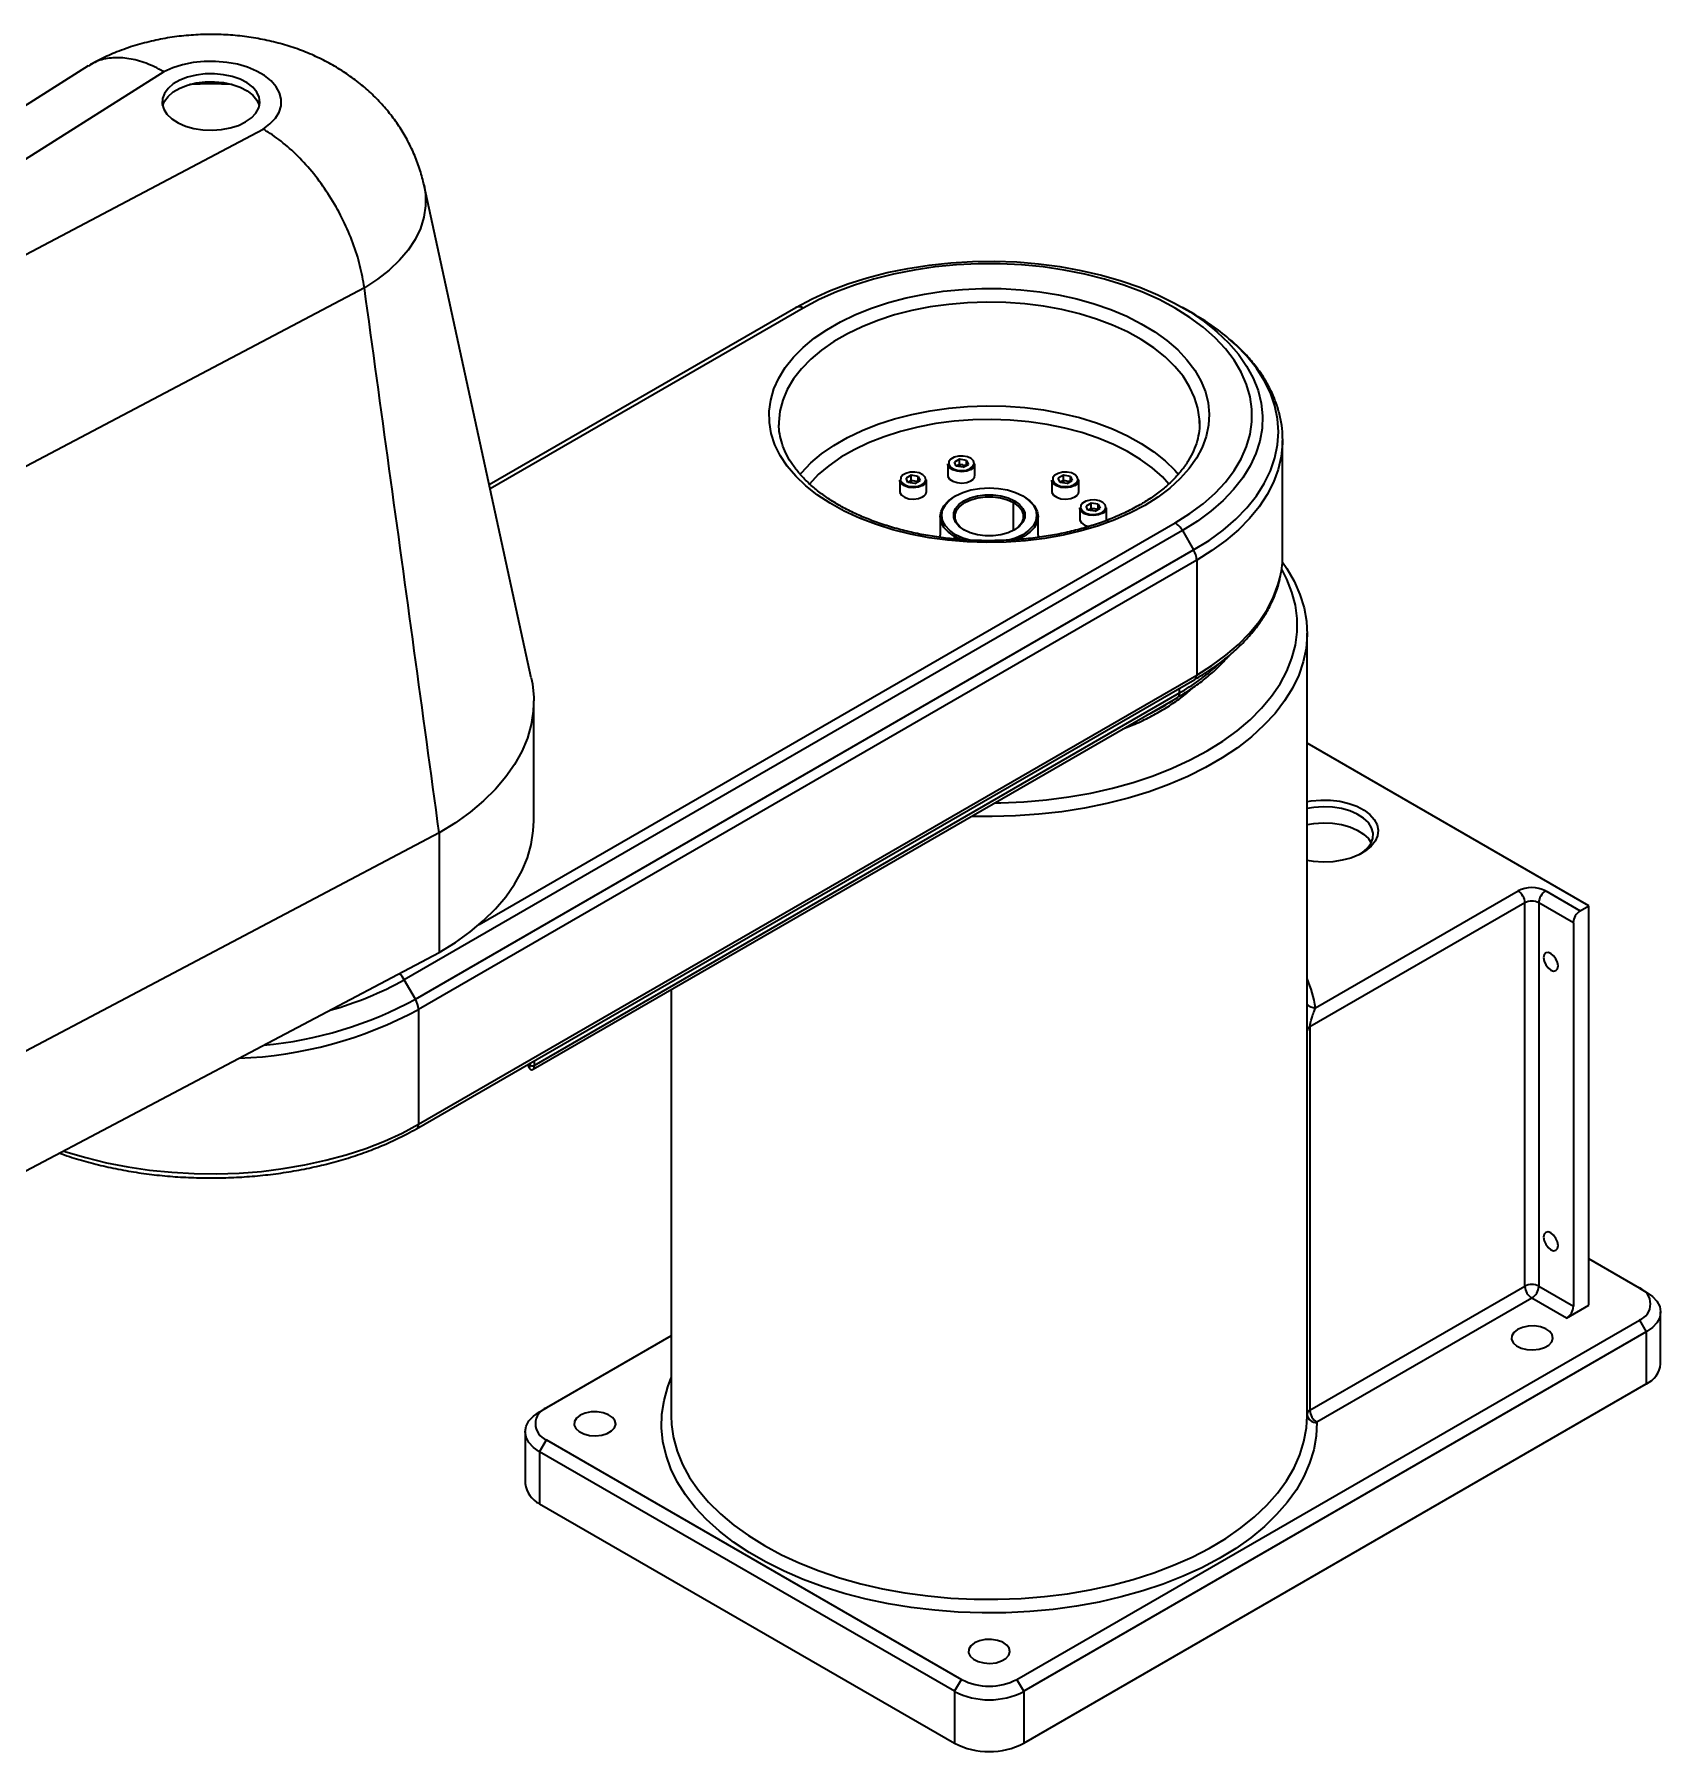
# Model space of a CAD drawing. Header units: millimetres. Extents: x 15 to 1184, y 5 to 836.
# Drawn here: x 661.6 to 827.8, y 259.8 to 435.4 of the extents above; entities that cross this region are included whole.
import ezdxf

# ---------------------------------------------------------------- set-up
doc = ezdxf.new("R2010")
doc.units = ezdxf.units.MM
doc.layers.add('mainNet', color=7, linetype='Continuous', lineweight=35)

msp = doc.modelspace()

# ---------------------------------------------------------------- linework, layer by layer
at = {"layer": 'mainNet'}
for p, q in [((667.09, 432.13), (611.39, 396.99)), ((674.82, 431.52), (619.39, 396.55)), ((624.39, 393.66), (684.97, 425.66)), ((712.38, 369.58), (701.43, 419.9)), ((695.32, 409.45), (634.36, 377.25)), ((708.08, 389.34), (739.43, 407.43)), ((740.18, 407.36), (708.18, 388.89)), ((780.1, 406.77), (778.95, 407.43)), ((737.69, 395.57), (737.69, 395.41)), ((780.69, 395.57), (780.68, 395.93)), ((789.19, 394.01), (789.19, 393.84)), ((789.19, 382.1), (789.19, 393.84)), ((756.15, 391.91), (755.63, 391.61)), ((755.82, 391.2), (755.63, 391.61)), ((756.86, 391.8), (756.15, 391.91)), ((756.15, 391.38), (756.15, 391.91)), ((756.86, 391.8), (757.06, 391.39)), ((756.86, 391.28), (756.86, 391.8)), ((750.04, 389.79), (750.04, 388.63)), ((751.22, 390.27), (750.7, 389.97)), ((750.89, 389.55), (750.7, 389.97)), ((751.93, 390.16), (751.22, 390.27)), ((751.22, 389.74), (751.22, 390.27)), ((751.93, 390.16), (752.12, 389.74)), ((751.93, 389.63), (751.93, 390.16)), ((752.79, 388.63), (752.79, 389.79)), ((754.97, 391.44), (754.97, 390.27)), ((756.53, 391.09), (755.82, 391.2)), ((755.89, 391.23), (755.83, 391.2)), ((755.89, 391.23), (755.84, 391.19)), ((756.15, 391.38), (755.89, 391.23)), ((756.51, 391.32), (756.15, 391.38)), ((756.85, 391.27), (756.51, 391.32)), ((756.53, 391.09), (757.06, 391.39)), ((757.72, 390.27), (757.72, 391.44)), ((765.59, 389.79), (765.59, 388.63)), ((766.78, 390.27), (766.25, 389.97)), ((766.44, 389.55), (766.25, 389.97)), ((767.49, 390.16), (766.78, 390.27)), ((766.78, 389.74), (766.78, 390.27)), ((767.49, 390.16), (767.68, 389.74)), ((767.49, 389.63), (767.49, 390.16)), ((768.34, 388.63), (768.34, 389.79)), ((751.6, 389.44), (750.89, 389.55)), ((750.96, 389.59), (750.9, 389.55)), ((750.96, 389.59), (750.91, 389.55)), ((751.22, 389.74), (750.96, 389.59)), ((751.58, 389.68), (751.22, 389.74)), ((751.92, 389.63), (751.58, 389.68)), ((751.6, 389.44), (752.12, 389.74)), ((755.76, 388.16), (755.65, 388.1)), ((762.62, 388.16), (762.72, 388.1)), ((767.16, 389.44), (766.44, 389.55)), ((766.51, 389.59), (766.46, 389.55)), ((766.51, 389.59), (766.46, 389.55)), ((766.78, 389.74), (766.51, 389.59)), ((767.13, 389.68), (766.78, 389.74)), ((767.48, 389.63), (767.13, 389.68)), ((767.16, 389.44), (767.68, 389.74)), ((761.66, 387.49), (761.77, 387.67)), ((761.66, 384.63), (761.66, 387.49)), ((768.44, 386.95), (768.44, 385.78)), ((769.62, 387.42), (769.1, 387.12)), ((769.29, 386.71), (769.1, 387.12)), ((770.01, 386.6), (769.29, 386.71)), ((769.36, 386.74), (769.3, 386.7)), ((769.36, 386.74), (769.31, 386.7)), ((769.62, 386.89), (769.36, 386.74)), ((770.34, 387.31), (769.62, 387.42)), ((769.62, 386.89), (769.62, 387.42)), ((769.98, 386.83), (769.62, 386.89)), ((770.33, 386.78), (769.98, 386.83)), ((770.01, 386.6), (770.53, 386.9)), ((770.34, 387.31), (770.53, 386.9)), ((770.34, 386.79), (770.34, 387.31)), ((771.19, 385.78), (771.19, 386.95)), ((778.95, 384.62), (699.4, 338.7)), ((707.04, 344.34), (778.2, 385.42)), ((754.19, 386.06), (754.19, 384.14)), ((764.19, 384.14), (764.19, 386.06)), ((778.95, 384.62), (780.09, 382.64)), ((755.76, 384.2), (755.65, 384.02)), ((756.35, 383.68), (755.65, 384.02)), ((755.65, 383.76), (755.65, 384.02)), ((700.54, 336.72), (780.09, 382.64)), ((780.4, 381.59), (700.85, 335.67)), ((780.4, 381.59), (780.4, 369.85)), ((791.69, 294.12), (791.69, 374.14)), ((700.65, 323.47), (780.2, 369.39)), ((700.85, 323.93), (780.4, 369.85)), ((712.57, 329.54), (778.43, 367.56)), ((712.64, 354.96), (712.64, 367.2)), ((712.67, 329.93), (778.63, 368.02)), ((778.63, 368.02), (778.63, 368.49)), ((820.5, 346.25), (791.69, 362.88)), ((702.97, 353.73), (619.89, 309.85)), ((702.97, 353.73), (702.97, 341.49)), ((792.56, 335.84), (813.25, 347.78)), ((816.08, 347.78), (819.61, 345.74)), ((813.96, 346.56), (791.98, 333.87)), ((813.96, 307.36), (813.96, 346.56)), ((818.91, 344.52), (815.37, 346.56)), ((815.37, 346.56), (815.37, 307.36)), ((819.61, 345.74), (820.5, 346.25)), ((820.5, 305.42), (820.5, 346.25)), ((818.91, 344.52), (818.91, 305.32)), ((619.89, 297.6), (702.97, 341.49)), ((700.54, 336.72), (699.4, 338.7)), ((726.69, 337.69), (726.69, 294.12)), ((700.85, 335.67), (700.85, 323.93)), ((791.98, 333.87), (791.98, 294.68)), ((712.25, 330.01), (712.25, 330.17)), ((712.67, 330.41), (712.67, 329.93)), ((712.03, 330.04), (712.08, 329.91)), ((825.66, 307.18), (820.5, 310.16)), ((791.98, 294.68), (813.96, 307.36)), ((815.37, 307.36), (818.91, 305.32)), ((814.66, 306.14), (792.69, 293.45)), ((818.2, 304.1), (814.66, 306.14)), ((825.66, 307.18), (826.36, 306.77)), ((762.02, 267.17), (825.66, 303.91)), ((818.2, 304.1), (820.5, 305.42)), ((825.66, 303.91), (826.36, 302.69)), ((827.83, 299.42), (827.83, 304.73)), ((726.69, 302.3), (713.93, 294.93)), ((826.36, 302.69), (762.72, 265.95)), ((826.36, 302.69), (826.36, 297.38)), ((762.72, 260.64), (826.36, 297.38)), ((713.23, 294.52), (713.93, 294.93)), ((711.76, 292.48), (711.76, 287.18)), ((713.23, 290.44), (713.93, 291.67)), ((713.93, 291.67), (756.36, 267.17)), ((755.65, 265.95), (713.23, 290.44)), ((713.23, 290.44), (713.23, 285.13)), ((713.23, 285.13), (755.65, 260.64)), ((755.65, 265.95), (756.36, 267.17)), ((762.72, 265.95), (762.02, 267.17)), ((755.65, 265.95), (755.65, 260.64)), ((762.72, 265.95), (762.72, 260.64))]:
    msp.add_line(p, q, dxfattribs=at)
at = {"layer": 'mainNet', "flags": 128}
for points in [[(684.97, 425.66), (685.67, 426.19), (686.22, 426.77), (686.6, 427.4), (686.8, 428.05), (686.81, 428.72), (686.65, 429.37), (686.3, 430), (685.79, 430.6), (685.11, 431.14), (684.3, 431.6), (683.37, 431.99), (682.34, 432.29), (681.25, 432.49), (680.11, 432.59), (678.96, 432.58), (677.83, 432.46), (676.74, 432.24), (675.73, 431.93), (674.82, 431.52)], [(683.18, 426.4), (683.78, 426.83), (684.24, 427.31), (684.53, 427.83), (684.64, 428.38), (684.57, 428.92), (684.32, 429.45), (683.91, 429.95), (683.34, 430.39), (682.64, 430.76), (681.82, 431.04), (680.93, 431.23), (680, 431.32), (679.05, 431.31), (678.12, 431.19), (677.24, 430.98), (676.46, 430.67), (675.78, 430.28), (675.25, 429.83), (674.88, 429.32), (674.67, 428.79), (674.65, 428.24), (674.81, 427.7), (675.14, 427.18), (675.64, 426.72), (676.28, 426.31), (677.04, 425.98), (677.89, 425.74), (678.81, 425.6), (679.76, 425.56), (680.7, 425.62), (681.61, 425.79), (682.44, 426.05), (683.18, 426.4)], [(674.69, 428.04), (674.88, 428.51), (675.25, 429.01), (675.78, 429.47), (676.46, 429.85), (677.24, 430.16), (678.12, 430.38), (679.05, 430.49), (680, 430.51), (680.93, 430.42), (681.82, 430.22), (682.64, 429.94), (683.34, 429.57), (683.91, 429.13), (684.32, 428.64), (684.57, 428.11), (684.59, 428.04)], [(701.43, 419.92), (701.57, 418.97), (701.58, 417.81), (701.41, 416.65), (701.05, 415.5), (700.51, 414.38), (699.8, 413.29), (698.91, 412.25), (697.87, 411.25), (696.67, 410.32), (695.32, 409.45)], [(739.43, 407.43), (741.09, 408.32), (742.86, 409.12), (744.74, 409.83), (746.71, 410.46), (748.76, 410.99), (750.88, 411.43), (753.05, 411.76), (755.26, 412), (757.5, 412.13), (759.75, 412.16), (762, 412.08), (764.23, 411.89), (766.42, 411.61), (768.57, 411.22), (770.66, 410.74), (772.67, 410.16), (774.59, 409.49), (776.42, 408.73), (778.13, 407.88), (779.72, 406.97), (781.18, 405.98), (782.23, 405.15)], [(778.2, 385.42), (779.7, 386.36), (781.06, 387.37), (782.28, 388.45), (783.34, 389.57), (784.23, 390.75), (784.95, 391.96), (785.5, 393.2), (785.86, 394.47), (786.04, 395.75), (786.04, 397.03), (785.86, 398.31), (785.5, 399.57), (784.95, 400.82), (784.23, 402.03), (783.34, 403.2), (782.28, 404.33), (781.06, 405.4), (779.7, 406.42), (778.2, 407.36), (776.56, 408.23), (774.81, 409.02), (772.95, 409.72), (770.99, 410.33), (768.96, 410.84), (766.86, 411.26), (764.71, 411.57), (762.51, 411.79), (760.3, 411.89), (758.08, 411.89), (755.86, 411.79), (753.67, 411.57), (751.52, 411.26), (749.42, 410.84), (747.38, 410.33), (745.43, 409.72), (743.57, 409.02), (741.82, 408.23), (740.18, 407.36)], [(775.1, 387.2), (773.63, 386.43), (772.05, 385.73), (770.37, 385.12), (768.6, 384.59), (766.75, 384.16), (764.85, 383.82), (762.91, 383.58), (760.93, 383.44), (758.94, 383.4), (756.95, 383.46), (754.98, 383.63), (753.05, 383.89), (751.16, 384.25), (749.33, 384.71), (747.58, 385.26), (745.92, 385.9), (744.37, 386.61), (742.93, 387.41), (741.62, 388.27), (740.45, 389.2), (739.42, 390.19), (738.55, 391.22), (737.84, 392.29), (737.29, 393.4), (736.92, 394.53), (736.72, 395.67), (736.7, 396.82), (736.86, 397.96), (737.18, 399.1), (737.69, 400.21), (738.35, 401.29), (739.19, 402.34), (740.18, 403.33), (741.31, 404.28), (742.59, 405.16), (744, 405.97), (745.52, 406.71), (747.16, 407.36), (748.89, 407.94), (750.69, 408.42), (752.57, 408.8), (754.49, 409.09), (756.46, 409.28), (758.44, 409.37), (760.43, 409.36), (762.41, 409.24), (764.37, 409.03), (766.28, 408.71), (768.14, 408.3), (769.93, 407.8), (771.64, 407.21), (773.25, 406.53), (774.74, 405.77), (776.12, 404.94), (777.36, 404.05), (778.46, 403.09), (779.41, 402.08), (780.21, 401.03), (780.83, 399.93), (781.29, 398.82), (781.58, 397.68), (781.69, 396.53), (781.62, 395.38), (781.38, 394.24), (780.96, 393.12), (780.38, 392.02), (779.63, 390.96), (778.72, 389.94), (777.65, 388.96), (776.44, 388.05), (775.1, 387.2)], [(780.68, 395.93), (780.68, 396), (780.52, 397.12), (780.19, 398.23), (779.68, 399.33), (779.01, 400.39), (778.16, 401.41), (777.17, 402.38), (776.02, 403.29), (774.73, 404.15), (773.32, 404.93), (771.79, 405.63), (770.15, 406.25), (768.42, 406.78), (766.62, 407.22), (764.75, 407.56), (762.84, 407.8), (760.9, 407.94), (758.94, 407.98), (756.99, 407.92), (755.05, 407.75), (753.15, 407.48), (751.3, 407.12), (749.52, 406.66), (747.81, 406.1), (746.2, 405.46), (744.69, 404.74), (743.31, 403.94), (742.06, 403.07), (740.95, 402.14), (739.99, 401.16), (739.19, 400.12), (738.55, 399.06), (738.09, 397.96), (737.8, 396.84), (737.69, 395.71), (737.69, 395.57)], [(782.23, 405.15), (782.5, 404.92), (783.66, 403.81), (784.67, 402.65), (785.51, 401.44), (786.18, 400.2), (786.67, 398.94), (786.99, 397.65), (787.12, 396.35), (787.08, 395.06), (786.85, 393.76), (786.45, 392.49), (785.86, 391.23), (785.11, 390.01), (784.18, 388.82), (783.1, 387.69), (781.86, 386.6), (780.47, 385.58), (778.95, 384.62)], [(780.09, 382.64), (781.67, 383.62), (783.1, 384.67), (784.39, 385.79), (785.53, 386.96), (786.5, 388.17), (787.3, 389.43), (787.93, 390.72), (788.39, 392.04), (788.66, 393.37), (788.75, 394.71), (788.66, 396.04), (788.39, 397.38), (787.93, 398.69), (787.3, 399.98), (786.5, 401.24), (785.53, 402.45), (784.39, 403.62), (783.7, 404.24)], [(739.83, 390.35), (739.99, 390.54), (740.95, 391.53), (742.06, 392.46), (743.31, 393.32), (744.69, 394.12), (746.2, 394.85), (747.81, 395.49), (749.52, 396.04), (751.3, 396.5), (753.15, 396.87), (755.05, 397.14), (756.99, 397.3), (758.94, 397.37), (760.9, 397.33), (762.84, 397.19), (764.75, 396.95), (766.62, 396.6), (768.42, 396.17), (770.15, 395.63), (771.79, 395.01), (773.32, 394.31), (774.73, 393.53), (776.02, 392.68), (777.17, 391.76), (778.16, 390.79), (778.52, 390.39)], [(777.57, 389.38), (776.9, 390.1), (775.86, 391.03), (774.67, 391.9), (773.34, 392.7), (771.89, 393.43), (770.33, 394.08), (768.67, 394.63), (766.92, 395.1), (765.11, 395.47), (763.25, 395.74), (761.35, 395.91), (759.43, 395.97), (757.51, 395.93), (755.6, 395.79), (753.73, 395.55), (751.9, 395.2), (750.14, 394.76), (748.46, 394.22), (746.87, 393.6), (745.39, 392.89), (744.03, 392.11), (742.8, 391.25), (741.72, 390.34), (740.81, 389.38)], [(789.19, 393.84), (789.18, 393.51), (789.05, 392.18), (788.74, 390.87), (788.26, 389.57), (787.61, 388.3), (786.79, 387.06), (785.81, 385.86), (784.68, 384.71), (783.39, 383.61), (781.96, 382.57), (780.4, 381.59)], [(757.26, 390.97), (757.53, 391.2), (757.64, 391.46), (757.57, 391.74), (757.34, 391.98), (756.97, 392.15), (756.52, 392.24), (756.04, 392.23), (755.61, 392.12), (755.27, 391.92), (755.08, 391.67), (755.05, 391.39), (755.21, 391.13), (755.51, 390.92), (755.93, 390.79), (756.4, 390.75), (756.87, 390.81), (757.26, 390.97)], [(752.38, 389.23), (751.97, 389.07), (751.47, 389), (750.97, 389.04), (750.53, 389.18), (750.21, 389.41), (750.05, 389.68), (750.04, 389.79)], [(752.33, 389.32), (752.6, 389.55), (752.71, 389.82), (752.64, 390.09), (752.41, 390.33), (752.04, 390.51), (751.59, 390.6), (751.11, 390.59), (750.68, 390.47), (750.34, 390.28), (750.15, 390.03), (750.12, 389.75), (750.28, 389.49), (750.58, 389.28), (751, 389.14), (751.47, 389.11), (751.94, 389.17), (752.33, 389.32)], [(757.31, 390.88), (756.9, 390.71), (756.41, 390.64), (755.91, 390.68), (755.46, 390.83), (755.14, 391.05), (754.98, 391.33), (754.97, 391.44)], [(754.97, 390.27), (754.98, 390.16), (755.14, 389.89), (755.46, 389.66), (755.91, 389.52), (756.41, 389.48), (756.9, 389.55), (757.31, 389.71)], [(767.94, 389.23), (767.52, 389.07), (767.03, 389), (766.53, 389.04), (766.09, 389.18), (765.77, 389.41), (765.61, 389.68), (765.59, 389.79)], [(767.89, 389.32), (768.16, 389.55), (768.27, 389.82), (768.2, 390.09), (767.97, 390.33), (767.6, 390.51), (767.15, 390.6), (766.67, 390.59), (766.23, 390.47), (765.89, 390.28), (765.7, 390.03), (765.68, 389.75), (765.83, 389.49), (766.14, 389.28), (766.55, 389.14), (767.03, 389.11), (767.49, 389.17), (767.89, 389.32)], [(750.04, 388.63), (750.05, 388.52), (750.21, 388.24), (750.53, 388.02), (750.97, 387.88), (751.47, 387.84), (751.97, 387.9), (752.38, 388.07)], [(755.65, 384.02), (755.03, 384.46), (754.57, 384.95), (754.29, 385.5), (754.19, 386.06), (754.29, 386.62), (754.57, 387.16), (755.03, 387.66), (755.65, 388.1)], [(755.76, 384.2), (755.16, 384.63), (754.71, 385.11), (754.43, 385.64), (754.34, 386.18), (754.43, 386.73), (754.71, 387.25), (755.16, 387.74), (755.76, 388.16), (756.49, 388.51), (757.33, 388.77), (758.24, 388.93), (759.19, 388.98), (760.14, 388.93), (761.05, 388.77), (761.88, 388.51), (762.62, 388.16)], [(756.61, 384.69), (756.1, 385.06), (755.74, 385.49), (755.56, 385.95), (755.56, 386.42), (755.74, 386.88), (756.1, 387.3), (756.61, 387.67), (757.25, 387.97), (757.98, 388.17), (758.78, 388.28), (759.6, 388.28), (760.39, 388.17), (761.13, 387.97), (761.77, 387.67)], [(756.66, 384.66), (756.23, 384.98), (755.89, 385.39), (755.71, 385.83), (755.71, 386.29), (755.89, 386.73), (756.23, 387.13), (756.71, 387.49), (757.33, 387.77), (758.03, 387.97), (758.8, 388.07), (759.58, 388.07), (760.35, 387.97), (761.05, 387.77), (761.66, 387.49)], [(762.62, 388.16), (763.22, 387.74), (763.67, 387.25), (763.95, 386.73), (764.04, 386.18), (763.95, 385.64), (763.67, 385.11), (763.22, 384.63), (762.62, 384.2), (761.88, 383.85), (761.19, 383.63)], [(762.72, 388.1), (763.35, 387.66), (763.81, 387.16), (764.09, 386.62), (764.19, 386.06), (764.09, 385.5), (763.81, 384.95), (763.35, 384.46), (762.72, 384.02), (761.97, 383.66), (761.97, 383.66)], [(765.59, 388.63), (765.61, 388.52), (765.77, 388.24), (766.09, 388.02), (766.53, 387.88), (767.03, 387.84), (767.52, 387.9), (767.94, 388.07)], [(761.77, 387.67), (762.28, 387.3), (762.63, 386.88), (762.82, 386.42), (762.82, 385.95), (762.63, 385.49), (762.28, 385.06), (761.77, 384.69), (761.13, 384.4), (760.39, 384.19), (759.6, 384.09), (758.78, 384.09), (757.98, 384.19), (757.25, 384.4), (756.61, 384.69)], [(761.66, 387.49), (762.15, 387.13), (762.49, 386.73), (762.67, 386.29), (762.67, 385.83), (762.49, 385.39), (762.15, 384.98), (761.72, 384.66)], [(770.79, 386.39), (770.37, 386.22), (769.88, 386.15), (769.38, 386.19), (768.94, 386.34), (768.61, 386.56), (768.45, 386.84), (768.44, 386.95)], [(770.73, 386.48), (771, 386.71), (771.11, 386.97), (771.05, 387.25), (770.81, 387.49), (770.45, 387.66), (769.99, 387.75), (769.52, 387.74), (769.08, 387.63), (768.74, 387.43), (768.55, 387.18), (768.53, 386.9), (768.68, 386.64), (768.98, 386.43), (769.4, 386.3), (769.87, 386.26), (770.34, 386.32), (770.73, 386.48)], [(768.44, 385.78), (768.45, 385.67), (768.61, 385.4), (768.94, 385.17), (769.37, 385.03)], [(771.16, 385.63), (771.19, 385.75), (771.19, 385.78)], [(754.2, 383.92), (754.2, 383.93), (754.19, 384.14)], [(757.3, 383.6), (756.49, 383.85), (755.76, 384.2)], [(764.19, 384.14), (764.19, 384.07), (764.17, 383.91)], [(789.16, 381.39), (789.6, 380.75), (790.36, 379.44), (790.96, 378.09), (791.38, 376.73), (791.62, 375.35), (791.69, 373.96), (791.58, 372.58), (791.29, 371.2), (790.83, 369.84), (790.19, 368.5), (789.38, 367.2), (788.41, 365.93), (787.28, 364.71), (786, 363.53), (784.57, 362.42), (783, 361.37), (781.31, 360.39), (779.49, 359.48), (777.56, 358.66), (775.53, 357.92), (773.41, 357.27), (771.21, 356.71), (768.95, 356.24), (766.63, 355.87), (764.27, 355.61), (761.89, 355.44), (759.49, 355.38), (757.38, 355.4)], [(759.74, 356.77), (760.37, 356.78), (762.72, 356.88), (765.05, 357.09), (767.34, 357.39), (769.59, 357.79), (771.79, 358.29), (773.91, 358.88), (775.95, 359.56), (777.89, 360.32), (779.74, 361.17), (781.46, 362.1), (783.07, 363.09), (784.53, 364.16), (785.86, 365.28), (787.04, 366.46), (788.06, 367.68), (788.92, 368.95), (789.62, 370.25), (790.14, 371.57), (790.49, 372.92), (790.67, 374.27), (790.67, 375.63), (790.49, 376.99), (790.14, 378.33), (789.62, 379.66), (789.09, 380.68)], [(780.4, 369.85), (781.96, 370.83), (783.39, 371.87), (784.68, 372.96), (785.81, 374.12), (786.79, 375.32), (787.61, 376.56), (788.26, 377.83), (788.74, 379.13), (788.97, 379.99)], [(712.38, 369.58), (712.5, 368.94), (712.63, 367.55), (712.59, 366.16), (712.37, 364.78), (711.98, 363.4), (711.41, 362.05), (710.67, 360.72), (709.77, 359.43), (708.71, 358.19), (707.49, 356.98), (706.12, 355.84), (704.62, 354.75), (702.97, 353.73)], [(791.69, 356.91), (792.11, 356.98), (793.08, 357.07), (794.07, 357.06), (795.03, 356.95), (795.95, 356.73), (796.78, 356.43), (797.51, 356.05), (798.11, 355.59), (798.55, 355.09), (798.84, 354.54), (798.95, 353.98), (798.88, 353.41), (798.64, 352.86), (798.23, 352.34), (797.67, 351.87), (796.97, 351.47), (796.16, 351.14), (795.27, 350.91), (794.31, 350.77), (793.33, 350.73), (792.35, 350.79), (791.69, 350.9)], [(702.97, 341.49), (704.62, 342.5), (706.12, 343.59), (707.49, 344.74), (708.71, 345.94), (709.77, 347.19), (710.67, 348.48), (711.41, 349.8), (711.98, 351.15), (712.37, 352.53), (712.59, 353.91), (712.64, 354.96)], [(797.15, 351.56), (797.31, 351.66), (797.84, 352.11), (798.21, 352.62), (798.41, 353.15), (798.44, 353.7), (798.28, 354.24), (797.95, 354.76), (797.45, 355.23), (796.81, 355.63), (796.05, 355.96), (795.2, 356.2), (794.28, 356.34), (793.33, 356.38), (792.39, 356.32), (791.69, 356.2)], [(791.69, 354.57), (792.39, 354.68), (793.33, 354.75), (794.28, 354.71), (795.2, 354.57), (796.05, 354.33), (796.81, 354), (797.45, 353.59), (797.95, 353.13), (798.25, 352.68)], [(815.87, 340.96), (815.92, 340.6), (816.08, 340.23), (816.32, 339.91), (816.61, 339.68), (816.89, 339.58), (817.13, 339.63), (817.29, 339.81), (817.35, 340.11), (817.29, 340.47), (817.13, 340.84), (816.89, 341.16), (816.61, 341.39), (816.32, 341.49), (816.08, 341.44), (815.92, 341.26), (815.87, 340.96)], [(664.57, 321.2), (664.81, 321.12), (666.85, 320.51), (668.96, 319.99), (671.14, 319.57), (673.36, 319.24), (675.63, 319.01), (677.92, 318.89), (680.21, 318.86), (682.51, 318.94), (684.79, 319.11), (687.03, 319.39), (689.24, 319.77), (691.39, 320.24), (693.46, 320.81), (695.46, 321.46), (697.37, 322.2), (699.17, 323.03), (700.85, 323.93)], [(815.87, 312.39), (815.92, 312.02), (816.08, 311.65), (816.32, 311.33), (816.61, 311.1), (816.89, 311), (817.13, 311.05), (817.29, 311.23), (817.35, 311.53), (817.29, 311.89), (817.13, 312.26), (816.89, 312.58), (816.61, 312.81), (816.32, 312.91), (816.08, 312.87), (815.92, 312.68), (815.87, 312.39)], [(826.36, 306.77), (826.99, 306.33), (827.45, 305.83), (827.73, 305.29), (827.83, 304.73), (827.73, 304.17), (827.45, 303.62), (826.99, 303.13), (826.36, 302.69)], [(813.19, 302.94), (812.82, 302.65), (812.61, 302.3), (812.59, 301.94), (812.75, 301.59), (813.09, 301.28), (813.57, 301.04), (814.15, 300.89), (814.78, 300.85), (815.4, 300.92), (815.96, 301.09), (816.41, 301.35), (816.7, 301.67), (816.82, 302.03), (816.75, 302.39), (816.5, 302.73), (816.08, 303.01), (815.55, 303.2), (814.93, 303.3), (814.3, 303.28), (813.7, 303.16), (813.19, 302.94)], [(792.69, 293.45), (792.62, 292.05), (792.37, 290.65), (791.95, 289.26), (791.36, 287.9), (790.59, 286.56), (789.66, 285.26), (788.57, 284.01), (787.32, 282.8), (785.92, 281.65), (784.39, 280.56), (782.71, 279.53), (780.92, 278.58), (779.01, 277.71), (776.99, 276.92), (774.88, 276.21), (772.69, 275.6), (770.43, 275.08), (768.1, 274.66), (765.73, 274.33), (763.33, 274.11), (760.9, 273.99), (758.47, 273.97), (756.03, 274.05), (753.62, 274.23), (751.23, 274.51), (748.89, 274.9), (746.6, 275.38), (744.38, 275.95), (742.23, 276.62), (740.18, 277.38), (738.22, 278.22), (736.38, 279.14), (734.66, 280.13), (733.06, 281.2), (731.61, 282.32), (730.3, 283.51), (729.14, 284.75), (728.15, 286.03), (727.31, 287.35), (726.65, 288.71), (726.16, 290.08), (725.84, 291.48), (725.7, 292.88), (725.73, 294.29), (725.95, 295.69), (726.33, 297.08), (726.69, 297.99)], [(713.23, 290.44), (712.61, 290.88), (712.14, 291.38), (711.86, 291.92), (711.76, 292.48), (711.86, 293.05), (712.14, 293.59), (712.61, 294.09), (713.23, 294.52)], [(717.38, 294.17), (717.01, 293.87), (716.8, 293.53), (716.77, 293.16), (716.94, 292.81), (717.27, 292.5), (717.75, 292.26), (718.33, 292.11), (718.96, 292.07), (719.59, 292.14), (720.15, 292.31), (720.59, 292.57), (720.89, 292.89), (721.01, 293.25), (720.94, 293.62), (720.68, 293.95), (720.27, 294.23), (719.73, 294.42), (719.12, 294.52), (718.49, 294.51), (717.89, 294.38), (717.38, 294.17)], [(726.69, 294.12), (726.72, 293.24), (726.89, 292.04)], [(726.89, 292.04), (726.92, 291.86), (727.3, 290.49), (727.85, 289.14), (728.57, 287.82), (729.46, 286.53), (730.51, 285.29), (731.72, 284.09), (733.08, 282.95), (734.57, 281.87), (736.21, 280.85), (737.97, 279.91), (739.84, 279.04), (741.82, 278.26), (743.9, 277.56), (746.06, 276.95), (748.29, 276.44), (750.58, 276.03), (752.91, 275.71), (755.28, 275.49), (757.67, 275.37), (760.08, 275.36), (762.47, 275.45), (764.85, 275.64), (767.19, 275.93), (769.5, 276.32), (771.74, 276.81), (773.92, 277.39), (776.02, 278.07), (778.03, 278.83), (779.93, 279.67), (781.72, 280.6), (783.39, 281.59), (784.92, 282.66), (786.32, 283.79), (787.57, 284.97), (788.66, 286.2), (789.59, 287.48), (790.35, 288.79), (790.95, 290.14), (791.37, 291.5), (791.62, 292.88), (791.69, 294.12)], [(757.69, 270.9), (757.31, 270.61), (757.1, 270.26), (757.08, 269.89), (757.24, 269.54), (757.58, 269.23), (758.06, 268.99), (758.64, 268.85), (759.27, 268.81), (759.89, 268.87), (760.45, 269.05), (760.9, 269.3), (761.19, 269.63), (761.31, 269.99), (761.24, 270.35), (760.99, 270.68), (760.58, 270.96), (760.04, 271.16), (759.43, 271.25), (758.79, 271.24), (758.2, 271.12), (757.69, 270.9)]]:
    msp.add_lwpolyline(points, dxfattribs=at)
at = {"layer": 'mainNet'}
for centre, radius, start, end in [((679.64, 394.03), 36.26, 86.5504, 93.4496), ((739.74, 406.75), 0.754, 54.3818, 114.314), ((768.37, 386.2), 23.67, 49.6498, 60.3196), ((752.14, 389.83), 0.647, 292.0719, 356.608), ((756.34, 390.36), 0.982, 80.2289, 117.3572), ((756.39, 390.49), 0.838, 61.7697, 81.9892), ((757.07, 391.48), 0.647, 292.0719, 356.608), ((757.07, 390.31), 0.647, 292.0719, 356.608), ((767.7, 389.83), 0.647, 292.0719, 356.608), ((751.41, 388.71), 0.982, 80.2289, 117.3572), ((751.46, 388.85), 0.838, 61.7697, 81.9892), ((752.14, 388.67), 0.647, 292.0719, 356.608), ((766.97, 388.71), 0.982, 80.2289, 117.3572), ((767.02, 388.85), 0.838, 61.7697, 81.9892), ((767.7, 388.67), 0.647, 292.0719, 356.608), ((769.81, 385.87), 0.982, 80.2289, 117.3572), ((769.86, 386), 0.838, 61.7697, 81.9892), ((770.54, 386.99), 0.647, 292.0719, 356.608), ((777.05, 383.58), 2.16, 28.8556, 58.0453), ((778.24, 381.52), 2.16, 1.9565, 31.1437), ((779.06, 382.1), 10.13, 347.9416, 359.9648), ((767.96, 386.8), 21.6, 299.6015, 312.1916), ((779.91, 369.8), 0.493, 305.0133, 6.2988), ((765.06, 386.96), 23.55, 295.8744, 304.1202), ((778.16, 367.95), 0.48, 304.0564, 7.2558), ((814.66, 345.05), 3.07, 62.6097, 117.3903), ((812.42, 346.49), 1.54, 2.6055, 57.3945), ((816.91, 346.49), 1.54, 122.6055, 177.3945), ((814.66, 345.19), 1.54, 62.6097, 117.3903), ((820.44, 344.45), 1.54, 122.6055, 177.3945), ((697.35, 337.54), 2.36, 29.5558, 49.2775), ((682.96, 367.95), 33.55, 285.29, 299.3334), ((780.45, 333.92), 12.26, 8.9845, 23.5261), ((680.93, 372.66), 42.02, 272.1528, 298.3024), ((681.39, 371.86), 40.02, 275.1971, 298.5832), ((698.69, 335.6), 2.16, 1.9565, 31.1437), ((792.46, 336.82), 0.983, 218.0459, 275.5371), ((792.19, 333.41), 0.513, 114.6618, 170.548), ((712.5, 330.2), 0.317, 217.1394, 302.3529), ((700.35, 323.88), 0.503, 305.7071, 5.6196), ((814.66, 306), 1.54, 62.6097, 117.3903), ((815.49, 307.43), 1.54, 182.6055, 237.3945), ((813.83, 307.43), 1.54, 302.6055, 357.3945), ((825.04, 305.55), 1.75, 290.7834, 69.2166), ((817.37, 305.39), 1.54, 302.6055, 357.3945), ((825.33, 299.67), 2.51, 294.3747, 354.3052), ((714.55, 293.3), 1.75, 110.7834, 249.2166), ((792.19, 294.21), 0.513, 114.6618, 170.548), ((792.6, 294.37), 0.925, 189.0657, 275.3122), ((793.52, 294.75), 1.54, 182.6055, 237.3945), ((714.26, 287.43), 2.51, 185.6948, 245.6253), ((759.19, 272.63), 6.15, 242.6097, 297.3903), ((759.19, 272.77), 7.69, 242.6097, 297.3903), ((759.19, 267.47), 7.69, 242.6097, 297.3903)]:
    msp.add_arc(centre, radius, start, end, dxfattribs=at)
for points, knots in [([(701.42, 419.93), (701.3, 420.44), (701.04, 421.47), (700.49, 422.97), (699.8, 424.43), (698.98, 425.82), (698.05, 427.13), (696.99, 428.37), (695.83, 429.52), (694.56, 430.58), (693.19, 431.56), (691.71, 432.43), (690.14, 433.21), (688.47, 433.88), (686.72, 434.43), (684.91, 434.85), (683.06, 435.15), (681.17, 435.33), (679.27, 435.37), (677.35, 435.27), (675.44, 435.04), (673.53, 434.67), (671.64, 434.16), (669.85, 433.51), (668.41, 432.87), (667.61, 432.42), (667.33, 432.26)], [0, 0, 0, 0, 0.037655, 0.076632, 0.115499, 0.154353, 0.193306, 0.232484, 0.272027, 0.312084, 0.352804, 0.394311, 0.436675, 0.479871, 0.523769, 0.568165, 0.612797, 0.657573, 0.702515, 0.747733, 0.793346, 0.8395, 0.886303, 0.93375, 0.976559, 1, 1, 1, 1]), ([(674.82, 431.52), (674.81, 431.53), (674.64, 431.63), (673.89, 432.04), (672.54, 432.61), (670.82, 432.99), (669.2, 432.95), (667.95, 432.66), (667.32, 432.23), (667.11, 432.09)], [0, 0, 0, 0, 0.004635, 0.058586, 0.264177, 0.475724, 0.681234, 0.892698, 1, 1, 1, 1]), ([(695.32, 409.45), (695.19, 410.2), (694.93, 411.7), (694.19, 414.03), (693.2, 416.33), (691.97, 418.56), (690.55, 420.63), (688.96, 422.51), (687.26, 424.11), (685.92, 425.1), (685.16, 425.56), (684.99, 425.66), (684.97, 425.66)], [0, 0, 0, 0, 0.120736, 0.241472, 0.362208, 0.482943, 0.6037, 0.724457, 0.845261, 0.966065, 0.997315, 1, 1, 1, 1]), ([(702.97, 353.73), (701.27, 366.14), (698.73, 384.71), (696.17, 403.28), (695.32, 409.45)], [0, 0, 0, 0, 0.667891, 1, 1, 1, 1]), ([(789.17, 394.03), (789.17, 394.26), (789.17, 394.93), (788.99, 396.03), (788.66, 397.33), (788.16, 398.61), (787.52, 399.86), (786.72, 401.08), (785.77, 402.26), (784.8, 403.29), (784.09, 403.91), (783.79, 404.17)], [0, 0, 0, 0, 0.062271, 0.181561, 0.301012, 0.421041, 0.541952, 0.663891, 0.786848, 0.910689, 1, 1, 1, 1]), ([(774.6, 387.25), (774.37, 387.13), (773.72, 386.76), (772.54, 386.19), (771.06, 385.58), (769.48, 385.05), (767.83, 384.59), (766.11, 384.21), (764.34, 383.92), (762.53, 383.72), (760.7, 383.6), (758.85, 383.57), (757.01, 383.63), (755.18, 383.78), (753.38, 384.02), (751.63, 384.34), (749.93, 384.75), (748.3, 385.24), (746.76, 385.8), (745.31, 386.43), (743.96, 387.13), (742.72, 387.89), (741.61, 388.69), (740.63, 389.55), (739.78, 390.44), (739.07, 391.36), (738.5, 392.3), (738.07, 393.27), (737.81, 394.25), (737.69, 394.97), (737.7, 395.36), (737.7, 395.42)], [0, 0, 0, 0, 0.018805, 0.054709, 0.090648, 0.126618, 0.162622, 0.198657, 0.234719, 0.270803, 0.306903, 0.343011, 0.379122, 0.415227, 0.451318, 0.487389, 0.523433, 0.559443, 0.595414, 0.631342, 0.667226, 0.703071, 0.738888, 0.774699, 0.810537, 0.846462, 0.882567, 0.918969, 0.955794, 0.993122, 1, 1, 1, 1]), ([(780.67, 395.9), (780.68, 395.87), (780.72, 395.5), (780.66, 394.79), (780.47, 393.79), (780.11, 392.79), (779.6, 391.81), (778.95, 390.86), (778.15, 389.94), (777.22, 389.06), (776.15, 388.23), (775.26, 387.64), (774.72, 387.32), (774.6, 387.25)], [0, 0, 0, 0, 0.010113, 0.119679, 0.229618, 0.338698, 0.4464, 0.552755, 0.658078, 0.762731, 0.86701, 0.971124, 1, 1, 1, 1]), ([(780.2, 369.39), (780.47, 369.56), (781.25, 370.02), (782.47, 370.84), (783.8, 371.88), (784.99, 372.97), (786.05, 374.12), (786.96, 375.31), (787.73, 376.54), (788.33, 377.8), (788.74, 378.91), (788.88, 379.6), (788.93, 379.85)], [0, 0, 0, 0, 0.058241, 0.168658, 0.279126, 0.389535, 0.49979, 0.609762, 0.719304, 0.82827, 0.936558, 1, 1, 1, 1]), ([(778.43, 367.56), (778.69, 367.71), (779.44, 368.16), (780.61, 368.95), (781.86, 369.95), (782.91, 370.91), (783.47, 371.56), (783.7, 371.83)], [0, 0, 0, 0, 0.123743, 0.358297, 0.592964, 0.827473, 1, 1, 1, 1]), ([(772.86, 364.34), (773.2, 364.47), (774.11, 364.82), (775.47, 365.47), (776.94, 366.27), (778.29, 367.15), (779.36, 367.94), (779.92, 368.46), (780.12, 368.64)], [0, 0, 0, 0, 0.11979, 0.313031, 0.506458, 0.700043, 0.893709, 1, 1, 1, 1]), ([(791.98, 333.87), (791.98, 333.92), (791.99, 334), (792.01, 334.2), (792.08, 334.5), (792.22, 334.96), (792.39, 335.44), (792.51, 335.71), (792.56, 335.84)], [0, 0, 0, 0, 0.0669124, 0.1126367, 0.2392829, 0.4451513, 0.7457673, 1, 1, 1, 1]), ([(712.24, 330.22), (712.24, 330.17), (712.24, 330.09), (712.24, 330.04), (712.24, 330.02)], [0, 0, 0, 0, 0.636118, 1, 1, 1, 1]), ([(712.08, 329.91), (712.1, 329.85), (712.15, 329.73), (712.2, 329.71), (712.24, 329.8), (712.25, 329.91), (712.25, 329.99), (712.25, 330.01)], [0, 0, 0, 0, 0.293183, 0.56895, 0.759311, 0.950945, 1, 1, 1, 1]), ([(712.09, 329.86), (712.09, 329.85), (712.12, 329.76), (712.16, 329.68), (712.24, 329.57), (712.35, 329.51), (712.47, 329.49), (712.54, 329.53), (712.57, 329.54)], [0, 0, 0, 0, 0.0667645, 0.4132007, 0.5838739, 0.7396222, 0.8692765, 1, 1, 1, 1]), ([(712.67, 329.93), (712.67, 329.91), (712.67, 329.8), (712.64, 329.65), (712.61, 329.55), (712.57, 329.55), (712.57, 329.55)], [0, 0, 0, 0, 0.1060387, 0.5179764, 0.9193085, 1, 1, 1, 1]), ([(664.14, 320.98), (664.49, 320.85), (665.45, 320.51), (667.12, 320.03), (669.13, 319.53), (671.2, 319.13), (673.31, 318.81), (675.45, 318.59), (677.62, 318.46), (679.79, 318.42), (681.97, 318.47), (684.13, 318.62), (686.27, 318.85), (688.38, 319.18), (690.44, 319.6), (692.44, 320.1), (694.38, 320.69), (696.25, 321.36), (698.02, 322.11), (699.48, 322.82), (700.33, 323.29), (700.65, 323.47)], [0, 0, 0, 0, 0.0305071, 0.0856235, 0.1407105, 0.1957713, 0.25081, 0.3058317, 0.3608416, 0.4158455, 0.4708488, 0.5258565, 0.5808733, 0.6359052, 0.690958, 0.7460373, 0.8011484, 0.8562959, 0.9114831, 0.9667113, 1, 1, 1, 1])]:
    msp.add_open_spline(points, degree=3, knots=knots, dxfattribs=at)

doc.saveas('drawing.dxf')
